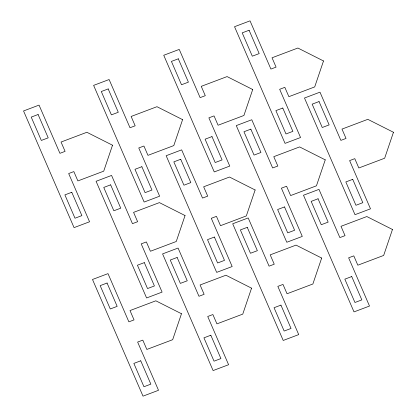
<?xml version="1.0" encoding="UTF-8"?>
<svg xmlns="http://www.w3.org/2000/svg" width="417" height="417" viewBox="0 0 417 417"><rect width="100%" height="100%" fill="white"/><g stroke="black" fill="none" stroke-linecap="round" stroke-linejoin="round"><path stroke-width="0.63" d="M112.517 145.215L103.713 171.168L77.885 180.926L73.84 171.595L68.675 173.545L89.556 221.771L74.059 227.625L23.545 110.958L39.042 105.105L59.923 153.326L65.088 151.371L61.044 142.041L86.877 132.278L112.517 145.215M182.594 119.637L173.795 145.59L147.962 155.353L143.922 146.018L138.757 147.972L159.638 196.193L144.136 202.052L93.622 85.381L109.124 79.527L130 127.748L135.165 125.798L131.126 116.463L156.959 106.7L182.594 119.637M185.049 215.553L176.25 241.5L150.417 251.263L146.377 241.928L141.212 243.882L162.088 292.103L146.591 297.962L96.077 181.296L111.574 175.437L132.455 223.658L137.62 221.708L133.581 212.373L159.409 202.615L185.049 215.553M252.712 89.525L243.914 115.478L218.081 125.236L214.041 115.905L208.875 117.855L229.757 166.075L214.255 171.934L163.74 55.268L179.242 49.409L200.118 97.63L205.284 95.681L201.244 86.345L227.077 76.587L252.712 89.525M181.478 313.74L172.674 339.693L146.841 349.451L142.802 340.121L137.636 342.07L158.517 390.291L143.015 396.15L92.501 279.484L108.003 273.625L128.879 321.851L134.045 319.896L130.005 310.566L155.838 300.803L181.478 313.74M255.131 189.975L246.327 215.928L220.499 225.686L216.454 216.355L211.289 218.305L232.17 266.531L216.673 272.384L166.159 155.718L181.656 149.859L202.537 198.085L207.702 196.131L203.658 186.8L229.491 177.037L255.131 189.975M323.509 60.965L314.705 86.913L288.877 96.676L284.832 87.341L279.666 89.295L300.548 137.516L285.046 143.375L234.531 26.709L250.033 20.85L270.909 69.071L276.075 67.121L272.035 57.786L297.868 48.028L323.509 60.965M251.555 288.163L242.757 314.116L216.923 323.879L212.884 314.543L207.718 316.493L228.594 364.719L213.097 370.572L162.583 253.906L178.08 248.052L198.961 296.273L204.127 294.319L200.087 284.988L225.915 275.225L251.555 288.163M325.25 159.857L316.446 185.81L290.618 195.573L286.573 186.237L281.407 188.192L302.289 236.413L286.792 242.267L236.277 125.6L251.774 119.747L272.65 167.968L277.821 166.018L273.776 156.683L299.609 146.92L325.25 159.857M321.674 258.05L312.875 283.998L287.042 293.761L283.002 284.425L277.837 286.38L298.713 334.601L283.216 340.46L232.702 223.788L248.198 217.935L269.08 266.155L274.245 264.206L270.206 254.87L296.034 245.113L321.674 258.05M393.455 132.272L384.656 158.225L358.823 167.988L354.784 158.653L349.618 160.608L370.494 208.828L354.997 214.682L304.483 98.016L319.98 92.162L340.861 140.383L346.027 138.434L341.987 129.098L367.815 119.335L393.455 132.272M392.465 229.486L383.666 255.439L357.833 265.202L353.793 255.866L348.628 257.821L369.504 306.042L354.007 311.895L303.493 195.229L318.989 189.375L339.871 237.596L345.036 235.647L340.997 226.311L366.824 216.548L392.465 229.486M249.095 30.253L242.204 32.86L252.311 56.191L259.197 53.59L249.095 30.253M178.304 58.813L171.413 61.419L181.515 84.75L188.406 82.149L178.304 58.813M38.103 114.508L31.218 117.109L41.319 140.446L48.205 137.839L38.103 114.508M108.185 88.93L101.295 91.531L111.396 114.868L118.287 112.267L108.185 88.93M282.773 108.034L275.882 110.635L285.984 133.966L292.875 131.365L282.773 108.034M211.977 136.594L205.091 139.195L215.193 162.531L222.084 159.925L211.977 136.594M71.781 192.284L64.89 194.89L74.997 218.221L81.883 215.62L71.781 192.284M141.858 166.711L134.972 169.312L145.074 192.644L151.965 190.043L141.858 166.711M319.047 101.566L312.156 104.167L322.258 127.503L329.149 124.897L319.047 101.566M250.836 129.15L243.95 131.751L254.052 155.088L260.938 152.481L250.836 129.15M110.635 184.84L103.75 187.447L113.851 210.778L120.742 208.177L110.635 184.84M180.717 159.268L173.832 161.869L183.933 185.2L190.819 182.599L180.717 159.268M352.719 179.341L345.834 181.948L355.936 205.279L362.821 202.678L352.719 179.341M284.514 206.926L277.623 209.532L287.725 232.863L294.616 230.262L284.514 206.926M144.313 262.621L137.428 265.222L147.529 288.559L154.415 285.953L144.313 262.621M214.395 237.044L207.504 239.645L217.606 262.981L224.497 260.375L214.395 237.044M318.056 198.779L311.165 201.38L321.267 224.716L328.158 222.11L318.056 198.779M247.26 227.338L240.374 229.944L250.476 253.275L257.367 250.674L247.26 227.338M107.065 283.034L100.174 285.635L110.281 308.966L117.167 306.365L107.065 283.034M177.142 257.456L170.256 260.057L180.358 283.393L187.249 280.787L177.142 257.456M351.729 276.554L344.843 279.161L354.945 302.492L361.831 299.891L351.729 276.554M280.938 305.119L274.052 307.72L284.154 331.051L291.04 328.45L280.938 305.119M140.738 360.809L133.852 363.41L143.954 386.747L150.845 384.14L140.738 360.809M210.82 335.232L203.934 337.838L214.036 361.169L220.921 358.568L210.82 335.232"/></g></svg>
